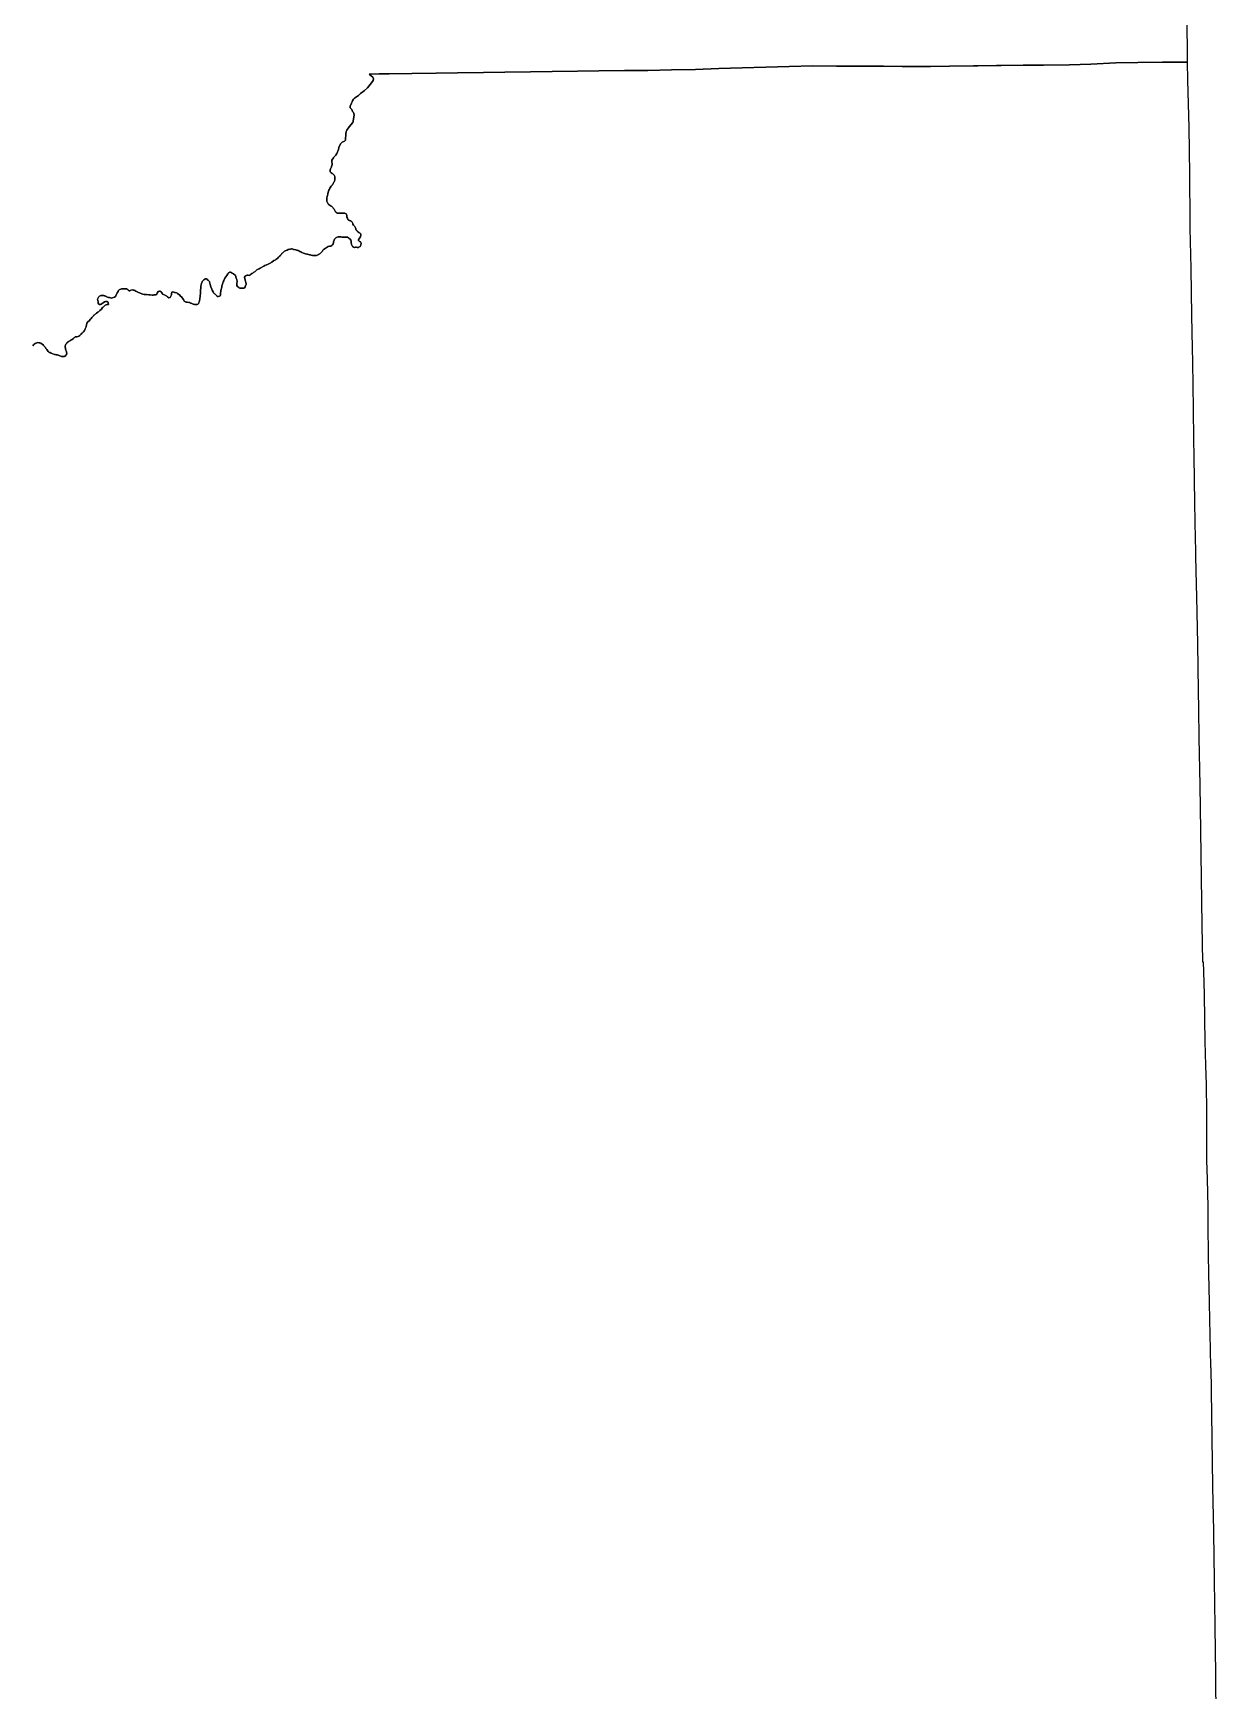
# Model space of a CAD drawing. Header units: inches. Extents: x 141448 to 685535, y 3466439 to 4099221.
# Drawn here: x 641436 to 681837, y 3683531 to 3740167 of the extents above; entities that cross this region are included whole.
import ezdxf

# ---------------------------------------------------------------- set-up
doc = ezdxf.new("R2010")
doc.units = ezdxf.units.IN
doc.header["$MEASUREMENT"] = 0
doc.layers.add('az_county', color=7, linetype='Continuous')

msp = doc.modelspace()

# ---------------------------------------------------------------- linework, layer by layer
at = {"layer": 'az_county'}
for points in [[(680846.9375, 3740778.5), (680858.25, 3739179.5), (680780.25, 3739178.5), (680015, 3739171), (679174.25, 3739162.5), (678416.125, 3739148.5), (677564.9375, 3739109.5), (676837.125, 3739087.5), (675951.5, 3739079), (675253.75, 3739072.5), (674501.125, 3739065.25), (674340.25, 3739061.5), (673707.4375, 3739047.5), (673556, 3739047.5), (672735.125, 3739036.5), (672090.75, 3739027.75), (671123.75, 3739032.5), (670487.25, 3739035.5), (669513.1875, 3739040.25), (668873.375, 3739043.5), (668074.875, 3739047.5), (668067.9375, 3739047), (667263.4375, 3739022.5), (666459.375, 3739004), (665657.375, 3738986), (664854.0625, 3738955.75), (664056.6875, 3738925.75), (663239.6875, 3738910), (662438.1875, 3738894.5), (661992.375, 3738886), (661979.1875, 3738890), (661640.9375, 3738886.75), (660756, 3738878), (660026.125, 3738868.5), (659160.125, 3738857.5), (658431.125, 3738848), (657544, 3738836.5), (656819, 3738827.25), (655937.4375, 3738816), (655208.75, 3738805), (654369.3125, 3738792.75), (653600.25, 3738781.5), (653261.3125, 3738776.5), (652914.0625, 3738771.25), (652928.0625, 3738754.5), (653034.5625, 3738660), (653049.75, 3738638.25), (653061.8125, 3738608.5), (653055.8125, 3738552.75), (653033.4375, 3738514), (652947.9375, 3738417.25), (652859.9375, 3738300), (652745.9375, 3738202.25), (652616.0625, 3738101), (652548.4375, 3738038), (652418.4375, 3737943), (652379.9375, 3737910), (652342.25, 3737854.75), (652332.25, 3737822.5), (652306.75, 3737780.5), (652264.4375, 3737672.5), (652264.0625, 3737639.25), (652269.8125, 3737611), (652286.5625, 3737587.75), (652317.75, 3737560.25), (652348.5625, 3737494.5), (652375.25, 3737460.5), (652405.0625, 3737379), (652366.8125, 3737155.5), (652363.75, 3737147.25), (652353.8125, 3737120.25), (652227.5625, 3736965), (652208.25, 3736928), (652174.5625, 3736891.75), (652147.3125, 3736852.75), (652129.8125, 3736807.5), (652118.4375, 3736724.75), (652105.0625, 3736521), (652100.75, 3736508.25), (652066.8125, 3736478.5), (651990.5625, 3736437.75), (651961.25, 3736413), (651940.0625, 3736383.5), (651880.75, 3736264), (651864.0625, 3736196.75), (651808.8125, 3736052), (651771.0625, 3735998.25), (651702.25, 3735926), (651693.25, 3735912.5), (651635.8125, 3735827), (651633.5625, 3735798.25), (651649.0625, 3735675), (651644.0625, 3735647.25), (651632.4375, 3735616), (651623.5625, 3735594), (651615.3125, 3735577.25), (651605.25, 3735554.75), (651594.75, 3735528), (651590.0625, 3735520.5), (651585.0625, 3735512.5), (651581.0625, 3735499), (651577.75, 3735479.5), (651577.9375, 3735454.5), (651586.75, 3735433), (651618.8125, 3735400), (651648.25, 3735377.25), (651670.3125, 3735366), (651688.75, 3735351), (651709.0625, 3735330), (651719.5625, 3735310), (651728.3125, 3735294.5), (651737.75, 3735275), (651744.5625, 3735255.5), (651737.4375, 3735249), (651741.3125, 3735229), (651742.25, 3735205.75), (651742.4375, 3735188.75), (651743.3125, 3735167), (651740.5625, 3735146.25), (651729.9375, 3735122.5), (651725.25, 3735107), (651713.9375, 3735086.5), (651705.5625, 3735071.5), (651696.75, 3735052.75), (651687.25, 3735036), (651680.25, 3735019), (651671.25, 3735005.5), (651658.5625, 3734989.5), (651654.4375, 3734984.75), (651645.4375, 3734973), (651629.3125, 3734955.75), (651613.0625, 3734938), (651592.8125, 3734903.5), (651575.5625, 3734875.5), (651554.25, 3734835), (651538.8125, 3734804), (651528.9375, 3734769.75), (651516.4375, 3734739.25), (651510.75, 3734718), (651507.3125, 3734692.5), (651500.5625, 3734655.75), (651488.0625, 3734635), (651488.3125, 3734611.25), (651481.3125, 3734594), (651476.5625, 3734579), (651469.5625, 3734558), (651465.75, 3734526), (651464.25, 3734504.5), (651465.0625, 3734484), (651467.0625, 3734466.5), (651471.75, 3734437.25), (651473.8125, 3734416), (651483.25, 3734396.5), (651490.75, 3734378), (651502.5625, 3734356.25), (651511.9375, 3734337), (651526.75, 3734319), (651545.25, 3734300.25), (651584.4375, 3734274), (651611.3125, 3734260.5), (651633.4375, 3734248), (651643.25, 3734243), (651653.5625, 3734235.5), (651662.9375, 3734221.5), (651674.0625, 3734207.5), (651685.8125, 3734192.5), (651699.3125, 3734175.75), (651715.4375, 3734151.75), (651727.9375, 3734127), (651742.8125, 3734106.5), (651755.8125, 3734089), (651768.5625, 3734067.25), (651790.3125, 3734047.5), (651802.75, 3734032.5), (651821.75, 3734022.5), (651846.75, 3734016.5), (651871.5625, 3734015), (651894.75, 3734013.5), (651916.5625, 3734015.75), (651939.0625, 3734014), (651967.0625, 3734012.75), (651988.9375, 3734012.5), (652013.9375, 3734012.75), (652036.9375, 3734019.75), (652057.0625, 3734018), (652079.5625, 3734014), (652099.0625, 3734008.5), (652124.8125, 3733997), (652137.8125, 3733974.75), (652146.75, 3733948.75), (652151.8125, 3733927), (652152.4375, 3733921.75), (652155.9375, 3733893), (652156.0625, 3733877.25), (652171.0625, 3733847), (652176.0625, 3733835), (652180.5625, 3733815.5), (652184.9375, 3733804), (652193.0625, 3733793.25), (652203.4375, 3733782.5), (652212.0625, 3733777), (652222.4375, 3733773), (652235.3125, 3733769), (652254.25, 3733766), (652268.8125, 3733757), (652289.0625, 3733750), (652302.5625, 3733740), (652315.3125, 3733734.5), (652324.5625, 3733724.5), (652333.9375, 3733708.75), (652344.5625, 3733685.75), (652353.9375, 3733661.5), (652361.4375, 3733646.5), (652383.9375, 3733603), (652399.9375, 3733586.75), (652413.4375, 3733578.5), (652422.0625, 3733564.5), (652433.3125, 3733540.5), (652442.25, 3733513.25), (652453.5625, 3733480), (652462.9375, 3733457), (652476.5625, 3733439), (652487.0625, 3733422.5), (652498.8125, 3733410), (652509.3125, 3733396.75), (652532.75, 3733377.5), (652557.25, 3733362), (652576.8125, 3733351.5), (652599.4375, 3733336), (652613.75, 3733318.5), (652625.4375, 3733302.25), (652630.5625, 3733281), (652624.8125, 3733253), (652617.9375, 3733226), (652613.25, 3733208), (652581.5625, 3733162.5), (652558.3125, 3733134.25), (652546.3125, 3733116), (652544.75, 3733106), (652544.8125, 3733095), (652547.9375, 3733084.25), (652557.25, 3733074), (652569.4375, 3733065), (652578.0625, 3733059), (652586.5625, 3733054.5), (652594.5625, 3733049.5), (652616.5625, 3733040.25), (652624.8125, 3733018.5), (652637.25, 3732996), (652642.3125, 3732973), (652635.3125, 3732950), (652628.4375, 3732926), (652617.75, 3732904.75), (652606.4375, 3732879.5), (652589.75, 3732863.5), (652566.0625, 3732851), (652545.4375, 3732846.5), (652519.3125, 3732844.5), (652500.4375, 3732848.5), (652481.5625, 3732852), (652449.3125, 3732852), (652428.75, 3732849.5), (652408.0625, 3732849), (652389.25, 3732852), (652373.3125, 3732860.25), (652360.9375, 3732869.25), (652344.9375, 3732884.75), (652335.0625, 3732903), (652315.0625, 3732944.5), (652306.25, 3732969.5), (652301.0625, 3732993), (652295.9375, 3733015), (652294.9375, 3733038.5), (652295.4375, 3733055.5), (652297.5625, 3733072), (652293.0625, 3733092.5), (652262.3125, 3733125), (652235.8125, 3733149.5), (652203.8125, 3733177), (652173.8125, 3733194.5), (652133.75, 3733198), (652101.4375, 3733196.5), (652066.8125, 3733196.5), (652041.9375, 3733197.5), (652018.25, 3733195.5), (651985.3125, 3733201), (651943.8125, 3733211), (651895.25, 3733214), (651855.0625, 3733212), (651817.4375, 3733202.5), (651796.9375, 3733189.5), (651780.3125, 3733177.75), (651759.0625, 3733161.75), (651744.75, 3733142), (651734.5625, 3733125), (651719.25, 3733090.75), (651704.9375, 3733065), (651699.0625, 3733045.5), (651696.3125, 3733029), (651696.5625, 3733006.5), (651680.5625, 3732973.5), (651661.0625, 3732932.5), (651641.8125, 3732913), (651608.75, 3732890), (651561.8125, 3732889.5), (651516.4375, 3732880.25), (651474.25, 3732853), (651441.75, 3732829), (651410.9375, 3732805.5), (651377.75, 3732788), (651350.5625, 3732773), (651335.75, 3732751), (651318.3125, 3732724), (651302.8125, 3732698.25), (651279.4375, 3732673.5), (651256.0625, 3732652), (651228.9375, 3732633), (651210.25, 3732618.5), (651199.9375, 3732612.5), (651174.75, 3732595.75), (651140.25, 3732580), (651110.4375, 3732576), (651084.3125, 3732572.75), (651052.25, 3732570), (651019.3125, 3732569), (650974.3125, 3732575.5), (650932.25, 3732584.75), (650912.75, 3732591.75), (650879.8125, 3732596.25), (650811.5625, 3732611), (650779.8125, 3732618), (650738.9375, 3732626), (650674.25, 3732650.75), (650614.9375, 3732676.75), (650581.9375, 3732691.5), (650564.8125, 3732699.75), (650543.9375, 3732711), (650516.9375, 3732730.75), (650497.3125, 3732739), (650482.8125, 3732741), (650456.4375, 3732753.5), (650433.8125, 3732757), (650414.8125, 3732766), (650350.25, 3732780.5), (650330.0625, 3732780.5), (650311.8125, 3732785.75), (650287.9375, 3732795.5), (650255.6875, 3732795.5), (650227.1875, 3732791.5), (650209.6875, 3732785.5), (650174.5, 3732780), (650145.375, 3732771.5), (650108.25, 3732751.75), (650079.875, 3732744.5), (650047.25, 3732733), (650023.375, 3732716.5), (649988.875, 3732680.5), (649967.875, 3732662), (649940.25, 3732646), (649933.75, 3732640.5), (649914.875, 3732611), (649899.375, 3732593.5), (649880.375, 3732576.5), (649854.25, 3732542.5), (649818.375, 3732517.5), (649778, 3732465.5), (649754.6875, 3732453), (649729.5, 3732431), (649698.25, 3732412), (649661.6875, 3732394.5), (649593.375, 3732344.25), (649569.875, 3732332), (649558, 3732321.5), (649418.375, 3732253.5), (649404.375, 3732248), (649352, 3732228.5), (649313, 3732205.75), (649251.6875, 3732176), (649236.6875, 3732166), (649186.1875, 3732141), (649155, 3732119.75), (649150.25, 3732110.5), (649124.375, 3732101.5), (649081.75, 3732075.5), (649006.375, 3732017.5), (648977.5, 3732003.5), (648938, 3731971.5), (648905.5, 3731953.25), (648845.75, 3731905), (648823, 3731891.25), (648776.6875, 3731897.5), (648739, 3731894), (648720.375, 3731885), (648689.6875, 3731877.5), (648674.1875, 3731862.5), (648660.1875, 3731832.25), (648658, 3731817.75), (648676, 3731736.25), (648694.75, 3731678.25), (648696.375, 3731659.25), (648711.875, 3731579.75), (648703.25, 3731552.25), (648693.75, 3731543.75), (648685, 3731528.25), (648679.375, 3731501.25), (648655.25, 3731463.75), (648642, 3731457.75), (648631, 3731458.25), (648599.6875, 3731449.75), (648576.5, 3731452.25), (648566, 3731451.25), (648545, 3731449.25), (648527.875, 3731453.25), (648515.1875, 3731452.25), (648495.6875, 3731454.25), (648476.6875, 3731463), (648460, 3731477.25), (648432.875, 3731495), (648416.75, 3731511.25), (648393.5, 3731549.75), (648388.1875, 3731575.75), (648388.25, 3731600.75), (648398.1875, 3731623.5), (648397.875, 3731638.75), (648404.6875, 3731665), (648402.375, 3731686.25), (648402.6875, 3731706.5), (648396.1875, 3731725.25), (648392.1875, 3731744), (648392.5, 3731753.25), (648373.375, 3731799.25), (648364.75, 3731835.5), (648355.875, 3731855.25), (648347.375, 3731884.25), (648333.75, 3731899.5), (648282.5, 3731943.5), (648237, 3731969), (648205, 3731990.25), (648191.75, 3731985.75), (648180, 3731998.25), (648167.75, 3732001.5), (648148.25, 3732001.25), (648127.25, 3731988.5), (648113.5, 3731977.5), (648098.75, 3731959.5), (648090.5, 3731942.25), (648056.875, 3731891.25), (648016.6875, 3731840.75), (647987.25, 3731792.5), (647968.875, 3731769), (647952.25, 3731718), (647950.75, 3731702.75), (647926.375, 3731673.25), (647918.75, 3731627.75), (647883.6875, 3731529.75), (647885.75, 3731485.75), (647845.875, 3731380.25), (647833.6875, 3731263.75), (647831.6875, 3731212.25), (647827.1875, 3731194.75), (647823.6875, 3731189.25), (647803.75, 3731177.25), (647751.75, 3731167.75), (647731, 3731169), (647720, 3731172.25), (647705.75, 3731189.75), (647697.5, 3731206.25), (647689.5, 3731213.75), (647668.875, 3731242), (647645.375, 3731262.75), (647623.875, 3731275.25), (647599.75, 3731296.75), (647580.25, 3731330.25), (647554.75, 3731389), (647537.1875, 3731422.75), (647509.5, 3731497.75), (647492.375, 3731531.5), (647478.6875, 3731586.75), (647467.6875, 3731619.25), (647459.75, 3731679.5), (647438.5, 3731707.75), (647422, 3731715.25), (647408.25, 3731732), (647375, 3731757.75), (647354.1875, 3731768.25), (647315.75, 3731772.25), (647298.875, 3731764.5), (647265.25, 3731743.25), (647251, 3731727), (647230.1875, 3731708.25), (647224.25, 3731696.75), (647211.875, 3731680.5), (647204.875, 3731665.75), (647201.6875, 3731646.75), (647188.25, 3731614.25), (647177.5, 3731572.75), (647162.6875, 3731526), (647163.25, 3731495), (647168.375, 3731453.25), (647156.75, 3731393.75), (647157.1875, 3731379.25), (647150.875, 3731353.25), (647152.6875, 3731268.25), (647145.375, 3731201.75), (647144.1875, 3731173), (647134.75, 3731097.75), (647119.375, 3731015.75), (647106.5, 3730989.25), (647098.5, 3730963.75), (647081.6875, 3730924.25), (647070.25, 3730916.75), (647062.5, 3730908.25), (647039, 3730901.75), (647027, 3730892.75), (647018.5, 3730891.25), (646990.5, 3730895.25), (646970.5, 3730892.25), (646947.5, 3730896), (646918, 3730905.75), (646899.75, 3730908.5), (646878.375, 3730916.75), (646835.375, 3730939.5), (646815.1875, 3730945.75), (646793.5, 3730964.25), (646775.375, 3730964.5), (646749.1875, 3730970.75), (646696.75, 3730972), (646657.1875, 3730980.25), (646641.25, 3730985.5), (646618.5, 3730996.75), (646597.6875, 3731012), (646568.6875, 3731065.25), (646529.1875, 3731124), (646498.1875, 3731154.25), (646464.25, 3731182.25), (646443, 3731210.75), (646371.875, 3731273.75), (646355.25, 3731285.5), (646327.6875, 3731299), (646287.375, 3731305.5), (646269.25, 3731304.5), (646240.375, 3731318), (646186.1875, 3731328.5), (646179.5, 3731328.25), (646177.75, 3731322.25), (646165.75, 3731256.25), (646157.1875, 3731226.25), (646152.25, 3731201), (646144.75, 3731179), (646114, 3731137.5), (646106.875, 3731130.75), (646076.5, 3731128.75), (646041.5, 3731146.25), (646032.25, 3731154.75), (646009.5, 3731166.5), (645997.1875, 3731180.25), (645960.75, 3731205.75), (645944.25, 3731211.5), (645908.6875, 3731231.5), (645858.375, 3731255.25), (645852.75, 3731260.25), (645833.1875, 3731300), (645818.1875, 3731322.75), (645789.25, 3731337.5), (645777.4375, 3731349.25), (645754.3125, 3731349), (645708.9375, 3731340.25), (645677.1875, 3731289.5), (645670.3125, 3731271.25), (645657.8125, 3731253.75), (645621.9375, 3731229.25), (645610.9375, 3731226.75), (645557.125, 3731222.5), (645536.4375, 3731217.75), (645500.125, 3731216.5), (645434.1875, 3731228.75), (645401.9375, 3731229.75), (645385.625, 3731228.25), (645310.3125, 3731233.75), (645302.8125, 3731234.5), (645282.1875, 3731234), (645222.625, 3731242), (645183.4375, 3731252.25), (645039.625, 3731308.25), (645010.6875, 3731323.75), (644946.9375, 3731352.25), (644909.4375, 3731375.25), (644884.4375, 3731383.75), (644848.4375, 3731391.75), (644822.1875, 3731392.25), (644776.1875, 3731385.75), (644755.9375, 3731369.75), (644740.8125, 3731365.75), (644708.625, 3731366.75), (644699.3125, 3731372.75), (644677.625, 3731395.25), (644660.3125, 3731408.5), (644627.1875, 3731426.75), (644584.625, 3731432.5), (644566.9375, 3731431.75), (644521.3125, 3731434.75), (644481.3125, 3731430.5), (644469.1875, 3731426.5), (644451.625, 3731426.75), (644431.125, 3731424), (644395.9375, 3731413.5), (644375.625, 3731400.75), (644354.8125, 3731379.25), (644343.625, 3731360), (644340.6875, 3731354.5), (644338.625, 3731340.5), (644311.4375, 3731297.25), (644276.6875, 3731213.75), (644265.9375, 3731200.25), (644258.4375, 3731181.75), (644250.1875, 3731171.75), (644217.6875, 3731152.25), (644208.1875, 3731141.75), (644142.3125, 3731122.75), (644106.8125, 3731109.25), (644046.8125, 3731130.5), (644009.625, 3731140.25), (643978.9375, 3731152.75), (643952.125, 3731160.75), (643906.1875, 3731178.25), (643893.1875, 3731188.75), (643863.9375, 3731195.75), (643849.125, 3731208.25), (643833.9375, 3731209), (643777.4375, 3731203.75), (643750.3125, 3731198.75), (643729.6875, 3731195.25), (643702.125, 3731177.75), (643673.125, 3731141.75), (643652.1875, 3731120.25), (643638.4375, 3731078.25), (643647.8125, 3731035.75), (643653.125, 3730985.5), (643658.3125, 3730965.5), (643662.4375, 3730937.5), (643675.8125, 3730906.25), (643694.9375, 3730896.75), (643735.4375, 3730901.75), (643755.9375, 3730906.25), (643795.125, 3730931.25), (643832.9375, 3730953.25), (643871.8125, 3730982.75), (643908.625, 3730996.75), (643922.4375, 3730998.75), (643965.125, 3730996.75), (643974.1875, 3730993.25), (643984.1875, 3730983.75), (643995.4375, 3730965), (644003.125, 3730947.5), (644008.4375, 3730920.75), (644005.8125, 3730901.25), (643985.9375, 3730894.25), (643963.4375, 3730893), (643893.3125, 3730874.75), (643827.3125, 3730805), (643806.9375, 3730791.75), (643766.6875, 3730736.25), (643759.625, 3730730), (643713.625, 3730690.75), (643670.125, 3730648.75), (643648.4375, 3730638.25), (643601.125, 3730604.75), (643583.1875, 3730589.25), (643574.8125, 3730578.75), (643552.125, 3730563.75), (643541.125, 3730551.75), (643531.8125, 3730542), (643506.125, 3730527.25), (643494.3125, 3730507.25), (643476.9375, 3730490.75), (643465.6875, 3730475.5), (643445.4375, 3730456.25), (643413.4375, 3730419), (643393.6875, 3730400.25), (643349.3125, 3730341.5), (643306.4375, 3730301), (643273.8125, 3730256.5), (643253.1875, 3730194), (643243.6875, 3730156), (643244.6875, 3730135.75), (643240.8125, 3730113.75), (643228.125, 3730084.25), (643214.625, 3730064), (643190.8125, 3730004.5), (643155.125, 3729967.75), (643143.1875, 3729951.75), (643130.625, 3729945.25), (643127.1875, 3729934.25), (643114.125, 3729921.25), (643100.3125, 3729912.5), (643081.4375, 3729881), (643063.4375, 3729867.25), (643026.625, 3729832.25), (642999.625, 3729816.75), (642976.125, 3729805.75), (642929.4375, 3729795.25), (642904.625, 3729791.5), (642873.6875, 3729789.75), (642836.625, 3729759.25), (642816.1875, 3729745.75), (642811.6875, 3729731.75), (642802.1875, 3729718.75), (642743.9375, 3729684.75), (642713.1875, 3729674.25), (642697.6875, 3729660.75), (642691.125, 3729658.25), (642664.6875, 3729638.75), (642626.1875, 3729616), (642616.1875, 3729602.25), (642588.125, 3729582.25), (642569.625, 3729562.25), (642553.125, 3729537.75), (642540.3125, 3729510.75), (642532.8125, 3729488), (642531.6875, 3729450.75), (642536.625, 3729389.25), (642539.9375, 3729374.75), (642552.1875, 3729337.75), (642562.9375, 3729314.25), (642580.9375, 3729238.75), (642580.3125, 3729205), (642576.125, 3729172.75), (642556.3125, 3729160.25), (642524.125, 3729133.25), (642505.9375, 3729125), (642476.3125, 3729119.5), (642405.8125, 3729120.5), (642265.125, 3729172.5), (642223.1875, 3729171.75), (642193.1875, 3729183.25), (642187.3125, 3729184.25), (642166.9375, 3729187.5), (642107.6875, 3729205.75), (642051.3125, 3729233.25), (642012.625, 3729256.25), (641983.9375, 3729261.25), (641966.125, 3729271.25), (641947.4375, 3729291), (641907.3125, 3729354.75), (641872.125, 3729389.25), (641857.9375, 3729422.5), (641800.8125, 3729487.25), (641786.9375, 3729511.75), (641692.8125, 3729575.25), (641660.3125, 3729587.25), (641627.4375, 3729592.75), (641589.6875, 3729593.75), (641558.3125, 3729584), (641543.9375, 3729577), (641528.125, 3729578.5), (641501.625, 3729565.25), (641469.8125, 3729542), (641453.3125, 3729516.75), (641429.6875, 3729487)], [(641429.6875, 3729487), (641453.3125, 3729516.75), (641469.8125, 3729542), (641501.625, 3729565.25), (641528.125, 3729578.5), (641543.9375, 3729577), (641558.3125, 3729584), (641589.6875, 3729593.75), (641627.4375, 3729592.75), (641660.3125, 3729587.25), (641692.8125, 3729575.25), (641786.9375, 3729511.75), (641800.8125, 3729487.25), (641857.9375, 3729422.5), (641872.125, 3729389.25), (641907.3125, 3729354.75), (641947.4375, 3729291), (641966.125, 3729271.25), (641983.9375, 3729261.25), (642012.625, 3729256.25), (642051.3125, 3729233.25), (642107.6875, 3729205.75), (642166.9375, 3729187.5), (642187.3125, 3729184.25), (642193.1875, 3729183.25), (642223.1875, 3729171.75), (642265.125, 3729172.5), (642405.8125, 3729120.5), (642476.3125, 3729119.5), (642505.9375, 3729125), (642524.125, 3729133.25), (642556.3125, 3729160.25), (642576.125, 3729172.75), (642580.3125, 3729205), (642580.9375, 3729238.75), (642562.9375, 3729314.25), (642552.1875, 3729337.75), (642539.9375, 3729374.75), (642536.625, 3729389.25), (642531.6875, 3729450.75), (642532.8125, 3729488), (642540.3125, 3729510.75), (642553.125, 3729537.75), (642569.625, 3729562.25), (642588.125, 3729582.25), (642616.1875, 3729602.25), (642626.1875, 3729616), (642664.6875, 3729638.75), (642691.125, 3729658.25), (642697.6875, 3729660.75), (642713.1875, 3729674.25), (642743.9375, 3729684.75), (642802.1875, 3729718.75), (642811.6875, 3729731.75), (642816.1875, 3729745.75), (642836.625, 3729759.25), (642873.6875, 3729789.75), (642904.625, 3729791.5), (642929.4375, 3729795.25), (642976.125, 3729805.75), (642999.625, 3729816.75), (643026.625, 3729832.25), (643063.4375, 3729867.25), (643081.4375, 3729881), (643100.3125, 3729912.5), (643114.125, 3729921.25), (643127.1875, 3729934.25), (643130.625, 3729945.25), (643143.1875, 3729951.75), (643155.125, 3729967.75), (643190.8125, 3730004.5), (643214.625, 3730064), (643228.125, 3730084.25), (643240.8125, 3730113.75), (643244.6875, 3730135.75), (643243.6875, 3730156), (643253.1875, 3730194), (643273.8125, 3730256.5), (643306.4375, 3730301), (643349.3125, 3730341.5), (643393.6875, 3730400.25), (643413.4375, 3730419), (643445.4375, 3730456.25), (643465.6875, 3730475.5), (643476.9375, 3730490.75), (643494.3125, 3730507.25), (643506.125, 3730527.25), (643531.8125, 3730542), (643541.125, 3730551.75), (643552.125, 3730563.75), (643574.8125, 3730578.75), (643583.1875, 3730589.25), (643601.125, 3730604.75), (643648.4375, 3730638.25), (643670.125, 3730648.75), (643713.625, 3730690.75), (643759.625, 3730730), (643766.6875, 3730736.25), (643806.9375, 3730791.75), (643827.3125, 3730805), (643893.3125, 3730874.75), (643963.4375, 3730893), (643985.9375, 3730894.25), (644005.8125, 3730901.25), (644008.4375, 3730920.75), (644003.125, 3730947.5), (643995.4375, 3730965), (643984.1875, 3730983.75), (643974.1875, 3730993.25), (643965.125, 3730996.75), (643922.4375, 3730998.75), (643908.625, 3730996.75), (643871.8125, 3730982.75), (643832.9375, 3730953.25), (643795.125, 3730931.25), (643755.9375, 3730906.25), (643735.4375, 3730901.75), (643694.9375, 3730896.75), (643675.8125, 3730906.25), (643662.4375, 3730937.5), (643658.3125, 3730965.5), (643653.125, 3730985.5), (643647.8125, 3731035.75), (643638.4375, 3731078.25), (643652.1875, 3731120.25), (643673.125, 3731141.75), (643702.125, 3731177.75), (643729.6875, 3731195.25), (643750.3125, 3731198.75), (643777.4375, 3731203.75), (643833.9375, 3731209), (643849.125, 3731208.25), (643863.9375, 3731195.75), (643893.1875, 3731188.75), (643906.1875, 3731178.25), (643952.125, 3731160.75), (643978.9375, 3731152.75), (644009.625, 3731140.25), (644046.8125, 3731130.5), (644106.8125, 3731109.25), (644142.3125, 3731122.75), (644208.1875, 3731141.75), (644217.6875, 3731152.25), (644250.1875, 3731171.75), (644258.4375, 3731181.75), (644265.9375, 3731200.25), (644276.6875, 3731213.75), (644311.4375, 3731297.25), (644338.625, 3731340.5), (644340.6875, 3731354.5), (644343.625, 3731360), (644354.8125, 3731379.25), (644375.625, 3731400.75), (644395.9375, 3731413.5), (644431.125, 3731424), (644451.625, 3731426.75), (644469.1875, 3731426.5), (644481.3125, 3731430.5), (644521.3125, 3731434.75), (644566.9375, 3731431.75), (644584.625, 3731432.5), (644627.1875, 3731426.75), (644660.3125, 3731408.5), (644677.625, 3731395.25), (644699.3125, 3731372.75), (644708.625, 3731366.75), (644740.8125, 3731365.75), (644755.9375, 3731369.75), (644776.1875, 3731385.75), (644822.1875, 3731392.25), (644848.4375, 3731391.75), (644884.4375, 3731383.75), (644909.4375, 3731375.25), (644946.9375, 3731352.25), (645010.6875, 3731323.75), (645039.625, 3731308.25), (645183.4375, 3731252.25), (645222.625, 3731242), (645282.1875, 3731234), (645302.8125, 3731234.5), (645310.3125, 3731233.75), (645385.625, 3731228.25), (645401.9375, 3731229.75), (645434.1875, 3731228.75), (645500.125, 3731216.5), (645536.4375, 3731217.75), (645557.125, 3731222.5), (645610.9375, 3731226.75), (645621.9375, 3731229.25), (645657.8125, 3731253.75), (645670.3125, 3731271.25), (645677.1875, 3731289.5), (645708.9375, 3731340.25), (645754.3125, 3731349), (645777.4375, 3731349.25), (645789.25, 3731337.5), (645818.1875, 3731322.75), (645833.1875, 3731300), (645852.75, 3731260.25), (645858.375, 3731255.25), (645908.6875, 3731231.5), (645944.25, 3731211.5), (645960.75, 3731205.75), (645997.1875, 3731180.25), (646009.5, 3731166.5), (646032.25, 3731154.75), (646041.5, 3731146.25), (646076.5, 3731128.75), (646106.875, 3731130.75), (646114, 3731137.5), (646144.75, 3731179), (646152.25, 3731201), (646157.1875, 3731226.25), (646165.75, 3731256.25), (646177.75, 3731322.25), (646179.5, 3731328.25), (646186.1875, 3731328.5), (646240.375, 3731318), (646269.25, 3731304.5), (646287.375, 3731305.5), (646327.6875, 3731299), (646355.25, 3731285.5), (646371.875, 3731273.75), (646443, 3731210.75), (646464.25, 3731182.25), (646498.1875, 3731154.25), (646529.1875, 3731124), (646568.6875, 3731065.25), (646597.6875, 3731012), (646618.5, 3730996.75), (646641.25, 3730985.5), (646657.1875, 3730980.25), (646696.75, 3730972), (646749.1875, 3730970.75), (646775.375, 3730964.5), (646793.5, 3730964.25), (646815.1875, 3730945.75), (646835.375, 3730939.5), (646878.375, 3730916.75), (646899.75, 3730908.5), (646918, 3730905.75), (646947.5, 3730896), (646970.5, 3730892.25), (646990.5, 3730895.25), (647018.5, 3730891.25), (647027, 3730892.75), (647039, 3730901.75), (647062.5, 3730908.25), (647070.25, 3730916.75), (647081.6875, 3730924.25), (647098.5, 3730963.75), (647106.5, 3730989.25), (647119.375, 3731015.75), (647134.75, 3731097.75), (647144.1875, 3731173), (647145.375, 3731201.75), (647152.6875, 3731268.25), (647150.875, 3731353.25), (647157.1875, 3731379.25), (647156.75, 3731393.75), (647168.375, 3731453.25), (647163.25, 3731495), (647162.6875, 3731526), (647177.5, 3731572.75), (647188.25, 3731614.25), (647201.6875, 3731646.75), (647204.875, 3731665.75), (647211.875, 3731680.5), (647224.25, 3731696.75), (647230.1875, 3731708.25), (647251, 3731727), (647265.25, 3731743.25), (647298.875, 3731764.5), (647315.75, 3731772.25), (647354.1875, 3731768.25), (647375, 3731757.75), (647408.25, 3731732), (647422, 3731715.25), (647438.5, 3731707.75), (647459.75, 3731679.5), (647467.6875, 3731619.25), (647478.6875, 3731586.75), (647492.375, 3731531.5), (647509.5, 3731497.75), (647537.1875, 3731422.75), (647554.75, 3731389), (647580.25, 3731330.25), (647599.75, 3731296.75), (647623.875, 3731275.25), (647645.375, 3731262.75), (647668.875, 3731242), (647689.5, 3731213.75), (647697.5, 3731206.25), (647705.75, 3731189.75), (647720, 3731172.25), (647731, 3731169), (647751.75, 3731167.75), (647803.75, 3731177.25), (647823.6875, 3731189.25), (647827.1875, 3731194.75), (647831.6875, 3731212.25), (647833.6875, 3731263.75), (647845.875, 3731380.25), (647885.75, 3731485.75), (647883.6875, 3731529.75), (647918.75, 3731627.75), (647926.375, 3731673.25), (647950.75, 3731702.75), (647952.25, 3731718), (647968.875, 3731769), (647987.25, 3731792.5), (648016.6875, 3731840.75), (648056.875, 3731891.25), (648090.5, 3731942.25), (648098.75, 3731959.5), (648113.5, 3731977.5), (648127.25, 3731988.5), (648148.25, 3732001.25), (648167.75, 3732001.5), (648180, 3731998.25), (648191.75, 3731985.75), (648205, 3731990.25), (648237, 3731969), (648282.5, 3731943.5), (648333.75, 3731899.5), (648347.375, 3731884.25), (648355.875, 3731855.25), (648364.75, 3731835.5), (648373.375, 3731799.25), (648392.5, 3731753.25), (648392.1875, 3731744), (648396.1875, 3731725.25), (648402.6875, 3731706.5), (648402.375, 3731686.25), (648404.6875, 3731665), (648397.875, 3731638.75), (648398.1875, 3731623.5), (648388.25, 3731600.75), (648388.1875, 3731575.75), (648393.5, 3731549.75), (648416.75, 3731511.25), (648432.875, 3731495), (648460, 3731477.25), (648476.6875, 3731463), (648495.6875, 3731454.25), (648515.1875, 3731452.25), (648527.875, 3731453.25), (648545, 3731449.25), (648566, 3731451.25), (648576.5, 3731452.25), (648599.6875, 3731449.75), (648631, 3731458.25), (648642, 3731457.75), (648655.25, 3731463.75), (648679.375, 3731501.25), (648685, 3731528.25), (648693.75, 3731543.75), (648703.25, 3731552.25), (648711.875, 3731579.75), (648696.375, 3731659.25), (648694.75, 3731678.25), (648676, 3731736.25), (648658, 3731817.75), (648660.1875, 3731832.25), (648674.1875, 3731862.5), (648689.6875, 3731877.5), (648720.375, 3731885), (648739, 3731894), (648776.6875, 3731897.5), (648823, 3731891.25), (648845.75, 3731905), (648905.5, 3731953.25), (648938, 3731971.5), (648977.5, 3732003.5), (649006.375, 3732017.5), (649081.75, 3732075.5), (649124.375, 3732101.5), (649150.25, 3732110.5), (649155, 3732119.75), (649186.1875, 3732141), (649236.6875, 3732166), (649251.6875, 3732176), (649313, 3732205.75), (649352, 3732228.5), (649404.375, 3732248), (649418.375, 3732253.5), (649558, 3732321.5), (649569.875, 3732332), (649593.375, 3732344.25), (649661.6875, 3732394.5), (649698.25, 3732412), (649729.5, 3732431), (649754.6875, 3732453), (649778, 3732465.5), (649818.375, 3732517.5), (649854.25, 3732542.5), (649880.375, 3732576.5), (649899.375, 3732593.5), (649914.875, 3732611), (649933.75, 3732640.5), (649940.25, 3732646), (649967.875, 3732662), (649988.875, 3732680.5), (650023.375, 3732716.5), (650047.25, 3732733), (650079.875, 3732744.5), (650108.25, 3732751.75), (650145.375, 3732771.5), (650174.5, 3732780), (650209.6875, 3732785.5), (650227.1875, 3732791.5), (650255.6875, 3732795.5), (650287.9375, 3732795.5), (650311.8125, 3732785.75), (650330.0625, 3732780.5), (650350.25, 3732780.5), (650414.8125, 3732766), (650433.8125, 3732757), (650456.4375, 3732753.5), (650482.8125, 3732741), (650497.3125, 3732739), (650516.9375, 3732730.75), (650543.9375, 3732711), (650564.8125, 3732699.75), (650581.9375, 3732691.5), (650614.9375, 3732676.75), (650674.25, 3732650.75), (650738.9375, 3732626), (650779.8125, 3732618), (650811.5625, 3732611), (650879.8125, 3732596.25), (650912.75, 3732591.75), (650932.25, 3732584.75), (650974.3125, 3732575.5), (651019.3125, 3732569), (651052.25, 3732570), (651084.3125, 3732572.75), (651110.4375, 3732576), (651140.25, 3732580), (651174.75, 3732595.75), (651199.9375, 3732612.5), (651210.25, 3732618.5), (651228.9375, 3732633), (651256.0625, 3732652), (651279.4375, 3732673.5), (651302.8125, 3732698.25), (651318.3125, 3732724), (651335.75, 3732751), (651350.5625, 3732773), (651377.75, 3732788), (651410.9375, 3732805.5), (651441.75, 3732829), (651474.25, 3732853), (651516.4375, 3732880.25), (651561.8125, 3732889.5), (651608.75, 3732890), (651641.8125, 3732913), (651661.0625, 3732932.5), (651680.5625, 3732973.5), (651696.5625, 3733006.5), (651696.3125, 3733029), (651699.0625, 3733045.5), (651704.9375, 3733065), (651719.25, 3733090.75), (651734.5625, 3733125), (651744.75, 3733142), (651759.0625, 3733161.75), (651780.3125, 3733177.75), (651796.9375, 3733189.5), (651817.4375, 3733202.5), (651855.0625, 3733212), (651895.25, 3733214), (651943.8125, 3733211), (651985.3125, 3733201), (652018.25, 3733195.5), (652041.9375, 3733197.5), (652066.8125, 3733196.5), (652101.4375, 3733196.5), (652133.75, 3733198), (652173.8125, 3733194.5), (652203.8125, 3733177), (652235.8125, 3733149.5), (652262.3125, 3733125), (652293.0625, 3733092.5), (652297.5625, 3733072), (652295.4375, 3733055.5), (652294.9375, 3733038.5), (652295.9375, 3733015), (652301.0625, 3732993), (652306.25, 3732969.5), (652315.0625, 3732944.5), (652335.0625, 3732903), (652344.9375, 3732884.75), (652360.9375, 3732869.25), (652373.3125, 3732860.25), (652389.25, 3732852), (652408.0625, 3732849), (652428.75, 3732849.5), (652449.3125, 3732852), (652481.5625, 3732852), (652500.4375, 3732848.5), (652519.3125, 3732844.5), (652545.4375, 3732846.5), (652566.0625, 3732851), (652589.75, 3732863.5), (652606.4375, 3732879.5), (652617.75, 3732904.75), (652628.4375, 3732926), (652635.3125, 3732950), (652642.3125, 3732973), (652637.25, 3732996), (652624.8125, 3733018.5), (652616.5625, 3733040.25), (652594.5625, 3733049.5), (652586.5625, 3733054.5), (652578.0625, 3733059), (652569.4375, 3733065), (652557.25, 3733074), (652547.9375, 3733084.25), (652544.8125, 3733095), (652544.75, 3733106), (652546.3125, 3733116), (652558.3125, 3733134.25), (652581.5625, 3733162.5), (652613.25, 3733208), (652617.9375, 3733226), (652624.8125, 3733253), (652630.5625, 3733281), (652625.4375, 3733302.25), (652613.75, 3733318.5), (652599.4375, 3733336), (652576.8125, 3733351.5), (652557.25, 3733362), (652532.75, 3733377.5), (652509.3125, 3733396.75), (652498.8125, 3733410), (652487.0625, 3733422.5), (652476.5625, 3733439), (652462.9375, 3733457), (652453.5625, 3733480), (652442.25, 3733513.25), (652433.3125, 3733540.5), (652422.0625, 3733564.5), (652413.4375, 3733578.5), (652399.9375, 3733586.75), (652383.9375, 3733603), (652361.4375, 3733646.5), (652353.9375, 3733661.5), (652344.5625, 3733685.75), (652333.9375, 3733708.75), (652324.5625, 3733724.5), (652315.3125, 3733734.5), (652302.5625, 3733740), (652289.0625, 3733750), (652268.8125, 3733757), (652254.25, 3733766), (652235.3125, 3733769), (652222.4375, 3733773), (652212.0625, 3733777), (652203.4375, 3733782.5), (652193.0625, 3733793.25), (652184.9375, 3733804), (652180.5625, 3733815.5), (652176.0625, 3733835), (652171.0625, 3733847), (652156.0625, 3733877.25), (652155.9375, 3733893), (652152.4375, 3733921.75), (652151.8125, 3733927), (652146.75, 3733948.75), (652137.8125, 3733974.75), (652124.8125, 3733997), (652099.0625, 3734008.5), (652079.5625, 3734014), (652057.0625, 3734018), (652036.9375, 3734019.75), (652013.9375, 3734012.75), (651988.9375, 3734012.5), (651967.0625, 3734012.75), (651939.0625, 3734014), (651916.5625, 3734015.75), (651894.75, 3734013.5), (651871.5625, 3734015), (651846.75, 3734016.5), (651821.75, 3734022.5), (651802.75, 3734032.5), (651790.3125, 3734047.5), (651768.5625, 3734067.25), (651755.8125, 3734089), (651742.8125, 3734106.5), (651727.9375, 3734127), (651715.4375, 3734151.75), (651699.3125, 3734175.75), (651685.8125, 3734192.5), (651674.0625, 3734207.5), (651662.9375, 3734221.5), (651653.5625, 3734235.5), (651643.25, 3734243), (651633.4375, 3734248), (651611.3125, 3734260.5), (651584.4375, 3734274), (651545.25, 3734300.25), (651526.75, 3734319), (651511.9375, 3734337), (651502.5625, 3734356.25), (651490.75, 3734378), (651483.25, 3734396.5), (651473.8125, 3734416), (651471.75, 3734437.25), (651467.0625, 3734466.5), (651465.0625, 3734484), (651464.25, 3734504.5), (651465.75, 3734526), (651469.5625, 3734558), (651476.5625, 3734579), (651481.3125, 3734594), (651488.3125, 3734611.25), (651488.0625, 3734635), (651500.5625, 3734655.75), (651507.3125, 3734692.5), (651510.75, 3734718), (651516.4375, 3734739.25), (651528.9375, 3734769.75), (651538.8125, 3734804), (651554.25, 3734835), (651575.5625, 3734875.5), (651592.8125, 3734903.5), (651613.0625, 3734938), (651629.3125, 3734955.75), (651645.4375, 3734973), (651654.4375, 3734984.75), (651658.5625, 3734989.5), (651671.25, 3735005.5), (651680.25, 3735019), (651687.25, 3735036), (651696.75, 3735052.75), (651705.5625, 3735071.5), (651713.9375, 3735086.5), (651725.25, 3735107), (651729.9375, 3735122.5), (651740.5625, 3735146.25), (651743.3125, 3735167), (651742.4375, 3735188.75), (651742.25, 3735205.75), (651741.3125, 3735229), (651737.4375, 3735249), (651744.5625, 3735255.5), (651737.75, 3735275), (651728.3125, 3735294.5), (651719.5625, 3735310), (651709.0625, 3735330), (651688.75, 3735351), (651670.3125, 3735366), (651648.25, 3735377.25), (651618.8125, 3735400), (651586.75, 3735433), (651577.9375, 3735454.5), (651577.75, 3735479.5), (651581.0625, 3735499), (651585.0625, 3735512.5), (651590.0625, 3735520.5), (651594.75, 3735528), (651605.25, 3735554.75), (651615.3125, 3735577.25), (651623.5625, 3735594), (651632.4375, 3735616), (651644.0625, 3735647.25), (651649.0625, 3735675), (651633.5625, 3735798.25), (651635.8125, 3735827), (651693.25, 3735912.5), (651702.25, 3735926), (651771.0625, 3735998.25), (651808.8125, 3736052), (651864.0625, 3736196.75), (651880.75, 3736264), (651940.0625, 3736383.5), (651961.25, 3736413), (651990.5625, 3736437.75), (652066.8125, 3736478.5), (652100.75, 3736508.25), (652105.0625, 3736521), (652118.4375, 3736724.75), (652129.8125, 3736807.5), (652147.3125, 3736852.75), (652174.5625, 3736891.75), (652208.25, 3736928), (652227.5625, 3736965), (652353.8125, 3737120.25), (652363.75, 3737147.25), (652366.8125, 3737155.5), (652405.0625, 3737379), (652375.25, 3737460.5), (652348.5625, 3737494.5), (652317.75, 3737560.25), (652286.5625, 3737587.75), (652269.8125, 3737611), (652264.0625, 3737639.25), (652264.4375, 3737672.5), (652306.75, 3737780.5), (652332.25, 3737822.5), (652342.25, 3737854.75), (652379.9375, 3737910), (652418.4375, 3737943), (652548.4375, 3738038), (652616.0625, 3738101), (652745.9375, 3738202.25), (652859.9375, 3738300), (652947.9375, 3738417.25), (653033.4375, 3738514), (653055.8125, 3738552.75), (653061.8125, 3738608.5), (653049.75, 3738638.25), (653034.5625, 3738660), (652928.0625, 3738754.5), (652914.0625, 3738771.25), (653261.3125, 3738776.5), (653600.25, 3738781.5), (654369.3125, 3738792.75), (655208.75, 3738805), (655937.4375, 3738816), (656819, 3738827.25), (657544, 3738836.5), (658431.125, 3738848), (659160.125, 3738857.5), (660026.125, 3738868.5), (660756, 3738878), (661640.9375, 3738886.75), (661979.1875, 3738890), (661992.375, 3738886), (662438.1875, 3738894.5), (663239.6875, 3738910), (664056.6875, 3738925.75), (664854.0625, 3738955.75), (665657.375, 3738986), (666459.375, 3739004), (667263.4375, 3739022.5), (668067.9375, 3739047), (668074.875, 3739047.5), (668873.375, 3739043.5), (669513.1875, 3739040.25), (670487.25, 3739035.5), (671123.75, 3739032.5), (672090.75, 3739027.75), (672735.125, 3739036.5), (673556, 3739047.5), (673707.4375, 3739047.5), (674340.25, 3739061.5), (674501.125, 3739065.25), (675253.75, 3739072.5), (675951.5, 3739079), (676837.125, 3739087.5), (677564.9375, 3739109.5), (678416.125, 3739148.5), (679174.25, 3739162.5), (680015, 3739171), (680780.25, 3739178.5), (680858.25, 3739179.5), (680872.5625, 3738559.25), (680909.6875, 3736946.75), (680922.3125, 3736158.25), (680932, 3735339.5), (680950.1875, 3733741.5), (680950.1875, 3733735), (680953, 3733507.5), (680979.5625, 3732134.25), (680979.6875, 3732126.5), (681011.0625, 3730516.25), (681032.6875, 3729409.75), (681039.5625, 3728923.25), (681062.1875, 3727329.25), (681077.0625, 3726282.75), (681086.5, 3725720.25), (681113.3125, 3724108.25), (681134, 3722879), (681142.0625, 3722517.5), (681147.0625, 3722295.75), (681168.5, 3721335.75), (681176.0625, 3720913.75), (681205.3125, 3719307.5), (681234.5625, 3717698.5), (681246.0625, 3717074.75), (681261, 3716087.5), (681285.1875, 3714478.75), (681308.8125, 3712911.75), (681333.0625, 3711303.25), (681357.5, 3709692.5), (681376.5625, 3708433.25), (681403.1875, 3708433.75), (681414.6875, 3708103), (681414.8125, 3708092.75), (681433.125, 3707335.25), (681452.0625, 3706478.5), (681460.25, 3705718.25), (681481.375, 3704897.25), (681481.625, 3704886.75), (681501.875, 3704256.5), (681516.0625, 3703298.25), (681515.875, 3703290.5), (681513.625, 3702637.25), (681522.875, 3701653.5), (681523.0625, 3701648), (681545.875, 3701020.5), (681567.375, 3700057), (681567.625, 3700046.75), (681567.75, 3699416.25), (681571.75, 3698437.5), (681572.0625, 3698427.25), (681589.75, 3697791.75), (681611.375, 3696810.25), (681611.625, 3696803), (681619.25, 3696203), (681643.6875, 3695204.25), (681658.9375, 3694572.5), (681666.8125, 3694572.5), (681680.4375, 3693799), (681681.125, 3693766), (681703.625, 3692185.25), (681704.1875, 3692149.75), (681727.1875, 3690541), (681727.8125, 3690505.5), (681751.9375, 3688983.25), (681752.9375, 3688924.75), (681780.8125, 3687323.75), (681781.625, 3687285.75), (681803.3125, 3685738), (681803.9375, 3685710), (681824, 3684126.75), (681837, 3682513)]]:
    msp.add_lwpolyline(points, dxfattribs=at)

doc.saveas('drawing.dxf')
